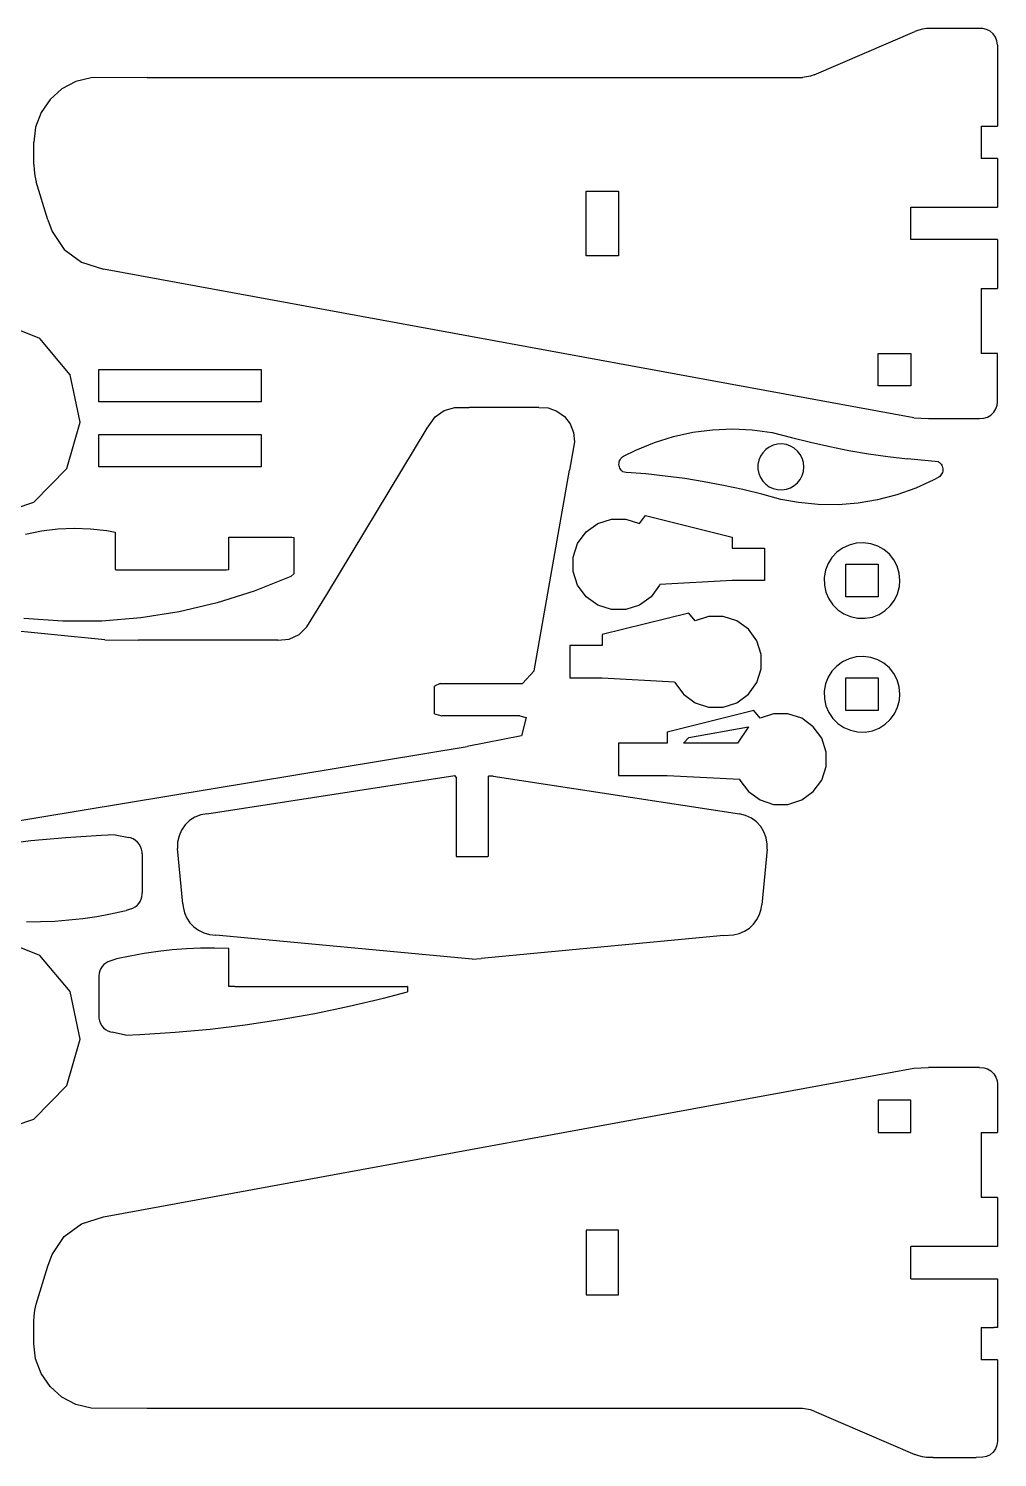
# Model space of a CAD drawing. Extents: x -268 to 268, y -210 to 210.
# Drawn here: x 0 to 268.4, y -192 to 203.9 of the extents above; entities that cross this region are included whole.
import ezdxf

# ---------------------------------------------------------------- set-up
doc = ezdxf.new("R2010")
doc.units = 0
doc.header["$MEASUREMENT"] = 0
doc.layers.get('0').update_dxf_attribs({"linetype": 'CONTINUOUS'})

msp = doc.modelspace()

# ---------------------------------------------------------------- linework, layer by layer
for p, q in [((217.68, 191.15), (245.52, 203.08)), ((246.63, 203.51), (245.52, 203.08)), ((247.72, 203.79), (246.63, 203.51)), ((248.83, 203.92), (247.72, 203.79)), ((250.66, 203.93), (248.83, 203.92)), ((262.55, 203.93), (250.66, 203.93)), ((264.36, 203.91), (262.55, 203.93)), ((265.42, 203.67), (264.36, 203.91)), ((266.39, 203.18), (265.42, 203.67)), ((267.23, 202.47), (266.39, 203.18)), ((267.88, 201.59), (267.23, 202.47)), ((268.29, 200.57), (267.88, 201.59)), ((268.43, 199.47), (268.29, 200.57)), ((268.43, 199.47), (268.43, 176.92)), ((17.35, 190.28), (13.1, 189.24)), ((32.84, 190.41), (17.35, 190.28)), ((32.84, 190.41), (214.43, 190.41)), ((215.55, 190.53), (214.43, 190.41)), ((216.64, 190.78), (215.55, 190.53)), ((217.68, 191.15), (216.64, 190.78)), ((9.24, 187.23), (5.95, 184.31)), ((13.1, 189.24), (9.24, 187.23)), ((5.95, 184.31), (3.49, 180.7)), ((3.49, 180.7), (1.97, 176.63)), ((1.97, 176.63), (1.47, 172.42)), ((263.94, 176.92), (263.94, 167.93)), ((263.94, 176.92), (268.43, 176.92)), ((1.47, 166.24), (1.47, 172.42)), ((267.46, 167.93), (263.94, 167.93)), ((268.43, 167.92), (267.46, 167.93)), ((268.43, 167.92), (268.43, 154.48)), ((1.47, 166.24), (1.52, 164.81)), ((1.52, 164.81), (1.72, 163.12)), ((1.72, 163.12), (2.1, 161.48)), ((5.38, 150.94), (2.1, 161.48)), ((154.48, 158.9), (163.47, 158.9)), ((154.48, 140.92), (154.48, 158.9)), ((163.47, 158.9), (163.47, 140.92)), ((244.43, 154.48), (268.43, 154.48)), ((244.43, 145.49), (244.43, 154.48)), ((5.38, 150.94), (6.51, 147.74)), ((6.51, 147.74), (9.86, 142.75)), ((9.86, 142.75), (14.65, 139.17)), ((268.43, 145.49), (244.43, 145.49)), ((268.43, 145.49), (268.43, 131.92)), ((14.65, 139.17), (20.74, 137.25)), ((163.47, 140.92), (154.48, 140.92)), ((245.32, 96.03), (20.74, 137.25)), ((263.94, 131.92), (263.94, 113.9)), ((263.94, 131.92), (268.43, 131.92)), ((3.12, 118.01), (-9.25, 123.01)), ((11.52, 108.03), (3.12, 118.01)), ((235.44, 104.91), (235.44, 113.9)), ((235.44, 113.9), (244.43, 113.9)), ((244.43, 113.9), (244.43, 104.91)), ((268.43, 113.9), (263.94, 113.9)), ((268.43, 100.42), (268.43, 113.9)), ((14.33, 94.88), (11.52, 108.03)), ((19.49, 100.49), (19.49, 109.48)), ((19.49, 109.48), (64.48, 109.48)), ((64.48, 109.48), (64.48, 100.49)), ((244.43, 104.91), (235.44, 104.91)), ((64.48, 100.49), (19.49, 100.49)), ((268.03, 98.54), (268.36, 99.57)), ((268.36, 99.57), (268.43, 100.42)), ((110.48, 93.19), (112.7, 96.34)), ((112.7, 96.34), (115.15, 98.08)), ((115.15, 98.08), (118.06, 98.91)), ((118.06, 98.91), (122.07, 98.96)), ((141.42, 98.96), (122.07, 98.96)), ((141.42, 98.96), (143.96, 98.8)), ((143.96, 98.8), (146.39, 97.96)), ((146.39, 97.96), (148.48, 96.46)), ((148.48, 96.46), (150.08, 94.4)), ((245.32, 96.03), (249.36, 95.92)), ((249.36, 95.92), (263.43, 95.92)), ((263.43, 95.92), (264.67, 95.98)), ((264.67, 95.98), (265.71, 96.28)), ((265.71, 96.28), (266.65, 96.82)), ((266.65, 96.82), (267.44, 97.6)), ((267.44, 97.6), (268.03, 98.54)), ((10.59, 82.05), (14.33, 94.88)), ((19.49, 82.47), (19.49, 91.46)), ((19.49, 91.46), (64.48, 91.46)), ((64.48, 91.46), (64.48, 82.47)), ((82.62, 47.12), (110.48, 93.19)), ((150.08, 94.4), (151.02, 92.01)), ((151.02, 92.01), (151.24, 89.44)), ((178.66, 90.9), (184.03, 92.07)), ((184.03, 92.07), (189.49, 92.77)), ((189.49, 92.77), (194.99, 92.98)), ((194.99, 92.98), (200.5, 92.71)), ((200.5, 92.71), (206, 91.96)), ((206, 91.96), (211.35, 90.65)), ((151.24, 89.44), (149.91, 81.55)), ((164.85, 85.42), (168.27, 87.14)), ((168.27, 87.14), (173.4, 89.25)), ((173.4, 89.25), (178.66, 90.9)), ((204.26, 87.27), (203.44, 86.41)), ((205.22, 87.96), (204.26, 87.27)), ((206.3, 88.47), (205.22, 87.96)), ((207.49, 88.76), (206.3, 88.47)), ((208.74, 88.82), (207.49, 88.76)), ((209.97, 88.64), (208.74, 88.82)), ((211.1, 88.24), (209.97, 88.64)), ((212.13, 87.64), (211.1, 88.24)), ((211.35, 90.65), (216.64, 89.3)), ((213.03, 86.86), (212.13, 87.64)), ((216.64, 89.3), (221.96, 88.1)), ((221.96, 88.1), (227.3, 87.03)), ((163.58, 83.15), (163.6, 83.5)), ((163.62, 82.81), (163.58, 83.15)), ((163.6, 83.5), (163.66, 83.84)), ((163.66, 83.84), (163.76, 84.17)), ((163.76, 84.17), (163.91, 84.47)), ((163.91, 84.47), (164.09, 84.76)), ((164.09, 84.76), (164.31, 85.01)), ((164.31, 85.01), (164.57, 85.24)), ((164.57, 85.24), (164.85, 85.42)), ((202.33, 84.3), (202.09, 83.1)), ((202.79, 85.41), (202.33, 84.3)), ((203.44, 86.41), (202.79, 85.41)), ((213.76, 85.93), (213.03, 86.86)), ((214.32, 84.87), (213.76, 85.93)), ((214.67, 83.71), (214.32, 84.87)), ((214.79, 82.47), (214.67, 83.71)), ((227.3, 87.03), (232.67, 86.11)), ((232.67, 86.11), (238.06, 85.33)), ((238.06, 85.33), (243.48, 84.69)), ((252.07, 83.91), (243.48, 84.69)), ((252.07, 83.91), (252.35, 83.71)), ((252.35, 83.71), (252.6, 83.48)), ((252.6, 83.48), (252.82, 83.22)), ((252.82, 83.22), (253, 82.94)), ((1.5, 72.69), (10.59, 82.05)), ((64.48, 82.47), (19.49, 82.47)), ((140.08, 25.93), (149.91, 81.55)), ((163.7, 82.47), (163.62, 82.81)), ((163.82, 82.15), (163.7, 82.47)), ((163.98, 81.86), (163.82, 82.15)), ((164.18, 81.59), (163.98, 81.86)), ((164.42, 81.34), (164.18, 81.59)), ((164.69, 81.14), (164.42, 81.34)), ((165.56, 80.94), (164.69, 81.14)), ((170.99, 80.52), (165.56, 80.94)), ((176.41, 79.94), (170.99, 80.52)), ((181.81, 79.23), (176.41, 79.94)), ((187.19, 78.36), (181.81, 79.23)), ((202.09, 83.1), (202.09, 81.84)), ((202.09, 81.84), (202.33, 80.63)), ((202.33, 80.63), (202.79, 79.52)), ((202.79, 79.52), (203.44, 78.52)), ((213.76, 79.01), (214.32, 80.06)), ((214.32, 80.06), (214.67, 81.23)), ((214.67, 81.23), (214.79, 82.47)), ((252.17, 79.6), (250.84, 78.88)), ((252.44, 79.82), (252.17, 79.6)), ((252.68, 80.06), (252.44, 79.82)), ((252.89, 80.33), (252.68, 80.06)), ((253.05, 80.63), (252.89, 80.33)), ((253, 82.94), (253.14, 82.64)), ((253.18, 80.95), (253.05, 80.63)), ((253.14, 82.64), (253.24, 82.31)), ((253.27, 81.28), (253.18, 80.95)), ((253.24, 82.31), (253.3, 81.98)), ((253.31, 81.63), (253.27, 81.28)), ((253.3, 81.98), (253.31, 81.63)), ((192.54, 77.36), (187.19, 78.36)), ((197.87, 76.21), (192.54, 77.36)), ((203.17, 74.91), (197.87, 76.21)), ((203.44, 78.52), (204.26, 77.67)), ((204.26, 77.67), (205.22, 76.98)), ((205.22, 76.98), (206.3, 76.47)), ((206.3, 76.47), (207.49, 76.17)), ((207.49, 76.17), (208.74, 76.11)), ((208.74, 76.11), (209.97, 76.29)), ((209.97, 76.29), (211.1, 76.7)), ((211.1, 76.7), (212.13, 77.3)), ((212.13, 77.3), (213.03, 78.08)), ((213.03, 78.08), (213.76, 79.01)), ((245.79, 76.56), (240.58, 74.71)), ((250.84, 78.88), (245.79, 76.56)), ((-10.61, 68.63), (1.5, 72.69)), ((208.43, 73.48), (203.17, 74.91)), ((213.3, 72.58), (208.43, 73.48)), ((218.81, 72.04), (213.3, 72.58)), ((224.33, 71.99), (218.81, 72.04)), ((229.81, 72.42), (224.33, 71.99)), ((235.24, 73.33), (229.81, 72.42)), ((240.58, 74.71), (235.24, 73.33)), ((157.68, 66.81), (161.49, 68.03)), ((161.49, 68.03), (165.45, 68.03)), ((165.45, 68.03), (169.26, 66.81)), ((169.26, 66.81), (170.97, 68.98)), ((170.97, 68.98), (194.94, 62.96)), ((-0.89, 63.84), (3.56, 64.73)), ((3.56, 64.73), (8.07, 65.28)), ((8.07, 65.28), (12.61, 65.48)), ((12.61, 65.48), (17.17, 65.34)), ((17.17, 65.34), (21.72, 64.86)), ((21.72, 64.86), (23.98, 64.37)), ((23.98, 64.37), (23.98, 54.13)), ((152.11, 61.25), (154.48, 64.48)), ((154.48, 64.48), (157.68, 66.81)), ((55.45, 62.74), (55.51, 62.96)), ((55.45, 54.01), (55.45, 62.74)), ((55.51, 62.96), (72.94, 62.96)), ((72.94, 62.96), (73.48, 62.95)), ((73.48, 62.95), (73.48, 52.86)), ((150.9, 57.47), (152.11, 61.25)), ((194.94, 62.96), (194.94, 59.99)), ((194.94, 59.99), (203.93, 59.99)), ((203.93, 59.99), (203.93, 50.96)), ((225.53, 59.98), (223.94, 58.81)), ((227.32, 60.83), (225.53, 59.98)), ((229.28, 61.34), (227.32, 60.83)), ((231.36, 61.47), (229.28, 61.34)), ((233.4, 61.18), (231.36, 61.47)), ((235.3, 60.53), (233.4, 61.18)), ((237.01, 59.54), (235.3, 60.53)), ((238.49, 58.26), (237.01, 59.54)), ((150.9, 53.47), (150.9, 57.47)), ((221.55, 55.69), (220.82, 53.83)), ((222.6, 57.37), (221.55, 55.69)), ((223.94, 58.81), (222.6, 57.37)), ((226.45, 55.49), (235.44, 55.49)), ((226.45, 46.46), (226.45, 55.49)), ((235.44, 55.49), (235.44, 46.46)), ((239.71, 56.72), (238.49, 58.26)), ((240.64, 54.97), (239.71, 56.72)), ((23.98, 54.13), (24.23, 53.97)), ((24.23, 53.97), (54.85, 53.97)), ((54.85, 53.97), (55.45, 54.01)), ((72.65, 52.11), (62.55, 48.07)), ((73.48, 52.86), (72.65, 52.11)), ((152.11, 49.7), (150.9, 53.47)), ((220.82, 53.83), (220.46, 51.8)), ((220.46, 51.8), (220.5, 49.71)), ((241.22, 53.03), (240.64, 54.97)), ((241.42, 50.96), (241.22, 53.03)), ((62.55, 48.07), (52.23, 44.81)), ((154.48, 46.46), (152.11, 49.7)), ((174.78, 49.7), (172.46, 46.46)), ((174.86, 49.93), (174.78, 49.7)), ((194.94, 50.96), (174.86, 49.93)), ((203.93, 50.96), (194.94, 50.96)), ((220.5, 49.71), (220.94, 47.72)), ((220.94, 47.72), (221.74, 45.9)), ((240.78, 47.34), (241.29, 49.3)), ((241.29, 49.3), (241.42, 50.96)), ((52.23, 44.81), (41.72, 42.34)), ((77.14, 38.13), (82.62, 47.12)), ((157.68, 44.14), (154.48, 46.46)), ((161.49, 42.92), (157.68, 44.14)), ((169.26, 44.14), (165.45, 42.92)), ((172.46, 46.46), (169.26, 44.14)), ((221.74, 45.9), (222.85, 44.27)), ((222.85, 44.27), (224.24, 42.89)), ((235.44, 46.46), (226.45, 46.46)), ((237.32, 42.64), (238.76, 43.98)), ((238.76, 43.98), (239.92, 45.56)), ((239.92, 45.56), (240.78, 47.34)), ((21.17, 34.59), (-53.91, 41.88)), ((9.53, 39.7), (-1.27, 40.42)), ((20.32, 39.77), (9.53, 39.7)), ((31.07, 40.66), (20.32, 39.77)), ((41.72, 42.34), (31.07, 40.66)), ((182.94, 41.97), (158.97, 35.99)), ((165.45, 42.92), (161.49, 42.92)), ((184.65, 39.83), (182.94, 41.97)), ((188.42, 41.05), (184.65, 39.83)), ((192.42, 41.05), (188.42, 41.05)), ((196.2, 39.83), (192.42, 41.05)), ((199.43, 37.47), (196.2, 39.83)), ((224.24, 42.89), (225.87, 41.78)), ((225.87, 41.78), (227.7, 40.99)), ((227.7, 40.99), (229.69, 40.56)), ((229.69, 40.56), (231.78, 40.51)), ((231.78, 40.51), (233.8, 40.87)), ((233.8, 40.87), (235.65, 41.6)), ((235.65, 41.6), (237.32, 42.64)), ((72.22, 34.77), (74.95, 36.03)), ((74.95, 36.03), (77.14, 38.13)), ((158.97, 35.99), (158.97, 32.98)), ((201.76, 34.27), (199.43, 37.47)), ((21.17, 34.59), (30.46, 34.46)), ((69.07, 34.46), (30.46, 34.46)), ((69.07, 34.46), (72.22, 34.77)), ((149.98, 32.98), (149.98, 23.98)), ((158.97, 32.98), (149.98, 32.98)), ((203.02, 30.46), (201.76, 34.27)), ((203.02, 26.5), (203.02, 30.46)), ((225.53, 28.47), (223.94, 27.3)), ((227.32, 29.33), (225.53, 28.47)), ((229.28, 29.84), (227.32, 29.33)), ((231.36, 29.96), (229.28, 29.84)), ((233.4, 29.68), (231.36, 29.96)), ((235.3, 29.02), (233.4, 29.68)), ((237.01, 28.04), (235.3, 29.02)), ((238.49, 26.76), (237.01, 28.04)), ((140.08, 25.93), (136.88, 22.46)), ((149.98, 23.98), (158.97, 23.98)), ((158.97, 23.98), (179.01, 22.92)), ((201.76, 22.69), (203.02, 26.5)), ((221.55, 24.2), (220.82, 22.34)), ((222.6, 25.87), (221.55, 24.2)), ((223.94, 27.3), (222.6, 25.87)), ((226.45, 14.99), (226.45, 23.98)), ((226.45, 23.98), (235.44, 23.98)), ((235.44, 23.98), (235.44, 14.99)), ((239.71, 25.23), (238.49, 26.76)), ((240.64, 23.48), (239.71, 25.23)), ((114.08, 22.46), (112.49, 21.67)), ((112.49, 14.06), (112.49, 21.67)), ((114.08, 22.46), (136.88, 22.46)), ((179.01, 22.92), (179.09, 22.69)), ((179.09, 22.69), (181.45, 19.49)), ((199.43, 19.49), (201.76, 22.69)), ((220.82, 22.34), (220.46, 20.33)), ((220.46, 20.33), (220.5, 18.23)), ((241.22, 21.55), (240.64, 23.48)), ((241.42, 19.49), (241.22, 21.55)), ((181.45, 19.49), (184.65, 17.13)), ((184.65, 17.13), (188.42, 15.91)), ((188.42, 15.91), (192.42, 15.91)), ((192.42, 15.91), (196.2, 17.13)), ((196.2, 17.13), (199.43, 19.49)), ((220.5, 18.23), (220.94, 16.23)), ((220.94, 16.23), (221.74, 14.4)), ((239.92, 14.06), (240.78, 15.85)), ((240.78, 15.85), (241.29, 17.82)), ((241.29, 17.82), (241.42, 19.49)), ((112.49, 14.06), (114.54, 13.47)), ((136.12, 13.47), (114.54, 13.47)), ((136.12, 13.47), (137.87, 13.03)), ((137.87, 13.03), (136.58, 7.97)), ((200.92, 14.99), (176.92, 8.97)), ((202.67, 12.82), (200.92, 14.99)), ((206.44, 14.04), (202.67, 12.82)), ((210.41, 14.04), (206.44, 14.04)), ((214.22, 12.82), (210.41, 14.04)), ((217.42, 10.46), (214.22, 12.82)), ((221.74, 14.4), (222.85, 12.77)), ((222.85, 12.77), (224.24, 11.38)), ((235.44, 14.99), (226.45, 14.99)), ((237.32, 11.14), (238.76, 12.47)), ((238.76, 12.47), (239.92, 14.06)), ((136.58, 7.97), (121.55, 5.02)), ((176.92, 8.97), (176.92, 5.96)), ((182.94, 7.49), (199.43, 10.46)), ((199.43, 10.46), (196.42, 5.96)), ((219.78, 7.26), (217.42, 10.46)), ((224.24, 11.38), (225.87, 10.27)), ((225.87, 10.27), (227.7, 9.48)), ((227.7, 9.48), (229.69, 9.05)), ((229.69, 9.05), (231.78, 9.01)), ((231.78, 9.01), (233.8, 9.36)), ((233.8, 9.36), (235.65, 10.09)), ((235.65, 10.09), (237.32, 11.14)), ((-70.11, -26.71), (121.55, 5.02)), ((163.47, 5.96), (163.47, -3.03)), ((176.92, 5.96), (163.47, 5.96)), ((181.45, 5.96), (182.94, 7.49)), ((196.42, 5.96), (181.45, 5.96)), ((221, 3.45), (219.78, 7.26)), ((221, -0.51), (221, 3.45)), ((49.37, -13.62), (118.15, -3.08)), ((118.47, -3.54), (118.15, -3.08)), ((118.47, -3.54), (118.47, -25.47)), ((128.73, -3.22), (127.46, -3.19)), ((127.46, -25.36), (127.46, -3.19)), ((128.73, -3.22), (197.01, -13.69)), ((163.47, -3.03), (176.92, -3.03)), ((176.92, -3.03), (197.03, -4.1)), ((219.78, -4.29), (221, -0.51)), ((197.03, -4.1), (197.11, -4.29)), ((197.11, -4.29), (199.43, -7.49)), ((199.43, -7.49), (202.67, -9.81)), ((214.22, -9.81), (217.42, -7.49)), ((217.42, -7.49), (219.78, -4.29)), ((202.67, -9.81), (206.44, -11.07)), ((206.44, -11.07), (210.41, -11.07)), ((210.41, -11.07), (214.22, -9.81)), ((44.63, -15.54), (43.38, -16.75)), ((46.1, -14.59), (44.63, -15.54)), ((47.76, -13.94), (46.1, -14.59)), ((49.37, -13.62), (47.76, -13.94)), ((198.67, -14.11), (197.01, -13.69)), ((200.28, -14.86), (198.67, -14.11)), ((201.68, -15.89), (200.28, -14.86)), ((20.08, -19.66), (10.33, -20.29)), ((24.04, -19.5), (20.08, -19.66)), ((24.04, -19.5), (27.83, -20.24)), ((41.69, -19.76), (41.3, -21.49)), ((42.39, -18.17), (41.69, -19.76)), ((43.38, -16.75), (42.39, -18.17)), ((202.85, -17.16), (201.68, -15.89)), ((203.75, -18.64), (202.85, -17.16)), ((204.36, -20.28), (203.75, -18.64)), ((0.61, -21.19), (-9.08, -22.37)), ((10.33, -20.29), (0.61, -21.19)), ((28.25, -20.34), (27.83, -20.24)), ((28.97, -20.62), (28.25, -20.34)), ((29.62, -21.02), (28.97, -20.62)), ((30.19, -21.51), (29.62, -21.02)), ((30.67, -22.09), (30.19, -21.51)), ((31.05, -22.74), (30.67, -22.09)), ((31.32, -23.45), (31.05, -22.74)), ((31.46, -24.2), (31.32, -23.45)), ((41.3, -21.49), (41.27, -23.31)), ((42.73, -38.63), (41.27, -23.31)), ((204.61, -23.49), (203.15, -38.91)), ((204.64, -22.04), (204.36, -20.28)), ((204.61, -23.49), (204.64, -22.04)), ((31.49, -24.75), (31.46, -24.2)), ((31.49, -24.75), (31.49, -35.52)), ((118.47, -25.47), (127.26, -25.47)), ((127.46, -25.36), (127.26, -25.47)), ((31.48, -35.97), (31.49, -35.52)), ((28.93, -39.81), (29.53, -39.46)), ((29.53, -39.46), (30.07, -39.02)), ((30.07, -39.02), (30.53, -38.51)), ((30.53, -38.51), (30.91, -37.94)), ((30.91, -37.94), (31.2, -37.32)), ((31.2, -37.32), (31.4, -36.66)), ((31.4, -36.66), (31.48, -35.97)), ((42.73, -38.63), (42.81, -39.46)), ((42.81, -39.46), (43.19, -41.06)), ((203, -39.96), (203.15, -38.91)), ((-0.59, -43.58), (3.33, -43.54)), ((3.33, -43.54), (7.24, -43.37)), ((7.24, -43.37), (11.14, -43.08)), ((11.14, -43.08), (15.03, -42.65)), ((15.03, -42.65), (18.9, -42.09)), ((18.9, -42.09), (22.75, -41.39)), ((22.75, -41.39), (26.57, -40.57)), ((26.57, -40.57), (27.01, -40.47)), ((28.4, -40.02), (27.01, -40.47)), ((28.4, -40.02), (28.93, -39.81)), ((43.19, -41.06), (43.83, -42.54)), ((43.83, -42.54), (44.72, -43.86)), ((200.87, -44.23), (201.82, -42.96)), ((201.82, -42.96), (202.54, -41.53)), ((202.54, -41.53), (203, -39.96)), ((44.72, -43.86), (45.81, -45)), ((45.81, -45), (47.1, -45.94)), ((47.1, -45.94), (48.54, -46.64)), ((48.54, -46.64), (50.12, -47.08)), ((50.12, -47.08), (51.89, -47.28)), ((122.88, -53.96), (51.89, -47.28)), ((192.59, -47.42), (125.39, -53.74)), ((192.59, -47.42), (195.27, -47.16)), ((195.27, -47.16), (196.88, -46.8)), ((196.88, -46.8), (198.37, -46.18)), ((198.37, -46.18), (199.71, -45.31)), ((199.71, -45.31), (200.87, -44.23)), ((3.1, -52.94), (-9.27, -47.94)), ((39.81, -51.39), (35.92, -51.82)), ((43.72, -51.09), (39.81, -51.39)), ((47.63, -50.93), (43.72, -51.09)), ((51.54, -50.9), (47.63, -50.93)), ((55.45, -51), (51.54, -50.9)), ((55.45, -61.47), (55.45, -51)), ((11.51, -62.92), (3.1, -52.94)), ((21.41, -55.02), (20.88, -55.46)), ((22.01, -54.68), (21.41, -55.02)), ((22.54, -54.46), (22.01, -54.68)), ((23.93, -53.99), (22.54, -54.46)), ((24.37, -53.88), (23.93, -53.99)), ((28.19, -53.07), (24.37, -53.88)), ((32.05, -52.38), (28.19, -53.07)), ((35.92, -51.82), (32.05, -52.38)), ((122.88, -53.96), (125.39, -53.74)), ((19.58, -57.82), (19.49, -58.52)), ((19.49, -58.52), (19.49, -58.96)), ((19.49, -58.96), (19.49, -69.7)), ((19.77, -57.15), (19.58, -57.82)), ((20.05, -56.53), (19.77, -57.15)), ((20.43, -55.96), (20.05, -56.53)), ((20.88, -55.46), (20.43, -55.96)), ((14.33, -76.09), (11.51, -62.92)), ((57.15, -61.47), (55.45, -61.47)), ((57.15, -61.47), (104.9, -61.47)), ((98.36, -64.73), (104.98, -62.99)), ((104.98, -61.52), (104.9, -61.47)), ((104.98, -61.52), (104.98, -62.99)), ((79.29, -68.96), (88.85, -66.98)), ((88.85, -66.98), (98.36, -64.73)), ((19.49, -69.7), (19.51, -70.26)), ((19.51, -70.26), (19.66, -71.02)), ((19.66, -71.02), (19.92, -71.73)), ((60.04, -72.12), (69.69, -70.68)), ((69.69, -70.68), (79.29, -68.96)), ((19.92, -71.73), (20.3, -72.38)), ((20.3, -72.38), (20.77, -72.95)), ((20.77, -72.95), (21.34, -73.44)), ((21.34, -73.44), (21.99, -73.83)), ((21.99, -73.83), (22.72, -74.11)), ((22.72, -74.11), (23.15, -74.21)), ((26.9, -74.99), (23.15, -74.21)), ((26.9, -74.99), (30.87, -74.83)), ((30.87, -74.83), (40.62, -74.2)), ((40.62, -74.2), (50.35, -73.3)), ((50.35, -73.3), (60.04, -72.12)), ((10.59, -88.9), (14.33, -76.09)), ((20.74, -125.33), (245.32, -84.1)), ((245.32, -84.1), (249.36, -83.99)), ((263.43, -83.99), (249.36, -83.99)), ((263.43, -83.99), (264.67, -84.05)), ((264.67, -84.05), (265.71, -84.35)), ((265.71, -84.35), (266.65, -84.89)), ((266.65, -84.89), (267.44, -85.67)), ((267.44, -85.67), (268.03, -86.61)), ((268.03, -86.61), (268.36, -87.65)), ((1.51, -98.26), (10.59, -88.9)), ((268.36, -87.65), (268.43, -88.49)), ((268.43, -88.49), (268.43, -101.97)), ((244.43, -92.98), (235.44, -92.98)), ((235.44, -92.98), (235.44, -101.97)), ((244.43, -101.97), (244.43, -92.98)), ((-10.6, -102.33), (1.51, -98.26)), ((235.44, -101.97), (244.43, -101.97)), ((263.94, -101.97), (263.94, -120)), ((263.94, -101.97), (268.43, -101.97)), ((268.43, -120), (263.94, -120)), ((268.43, -120), (268.43, -133.56)), ((14.65, -127.24), (20.74, -125.33)), ((9.86, -130.82), (14.65, -127.24)), ((154.48, -128.99), (154.48, -146.97)), ((163.47, -128.99), (154.48, -128.99)), ((163.47, -146.97), (163.47, -128.99)), ((6.51, -135.82), (9.86, -130.82)), ((268.43, -133.56), (244.43, -133.56)), ((244.43, -142.55), (244.43, -133.56)), ((5.38, -139.01), (6.51, -135.82)), ((2.1, -149.55), (5.38, -139.01)), ((244.43, -142.55), (268.43, -142.55)), ((268.43, -142.55), (268.43, -156)), ((1.72, -151.2), (2.1, -149.55)), ((154.48, -146.97), (163.47, -146.97)), ((1.47, -154.31), (1.52, -152.88)), ((1.47, -160.49), (1.47, -154.31)), ((1.52, -152.88), (1.72, -151.2)), ((263.94, -156), (267.46, -156)), ((263.94, -156), (263.94, -164.99)), ((268.43, -156), (267.46, -156)), ((1.97, -164.7), (1.47, -160.49)), ((3.49, -168.77), (1.97, -164.7)), ((268.43, -164.99), (263.94, -164.99)), ((268.43, -164.99), (268.43, -187.54)), ((5.95, -172.39), (3.49, -168.77)), ((9.24, -175.3), (5.95, -172.39)), ((13.1, -177.31), (9.24, -175.3)), ((17.35, -178.35), (13.1, -177.31)), ((32.84, -178.48), (17.35, -178.35)), ((214.43, -178.49), (32.84, -178.48)), ((215.55, -178.6), (214.43, -178.49)), ((216.64, -178.86), (215.55, -178.6)), ((217.68, -179.22), (216.64, -178.86)), ((217.68, -179.22), (245.52, -191.16)), ((267.88, -189.66), (267.23, -190.54)), ((268.29, -188.65), (267.88, -189.66)), ((268.43, -187.54), (268.29, -188.65)), ((246.63, -191.58), (245.52, -191.16)), ((247.72, -191.86), (246.63, -191.58)), ((248.83, -191.99), (247.72, -191.86)), ((250.66, -192.01), (248.83, -191.99)), ((250.66, -192.01), (262.55, -192.01)), ((264.36, -191.98), (262.55, -192.01)), ((265.42, -191.74), (264.36, -191.98)), ((266.39, -191.25), (265.42, -191.74)), ((267.23, -190.54), (266.39, -191.25))]:
    msp.add_line(p, q)

doc.saveas('drawing.dxf')
